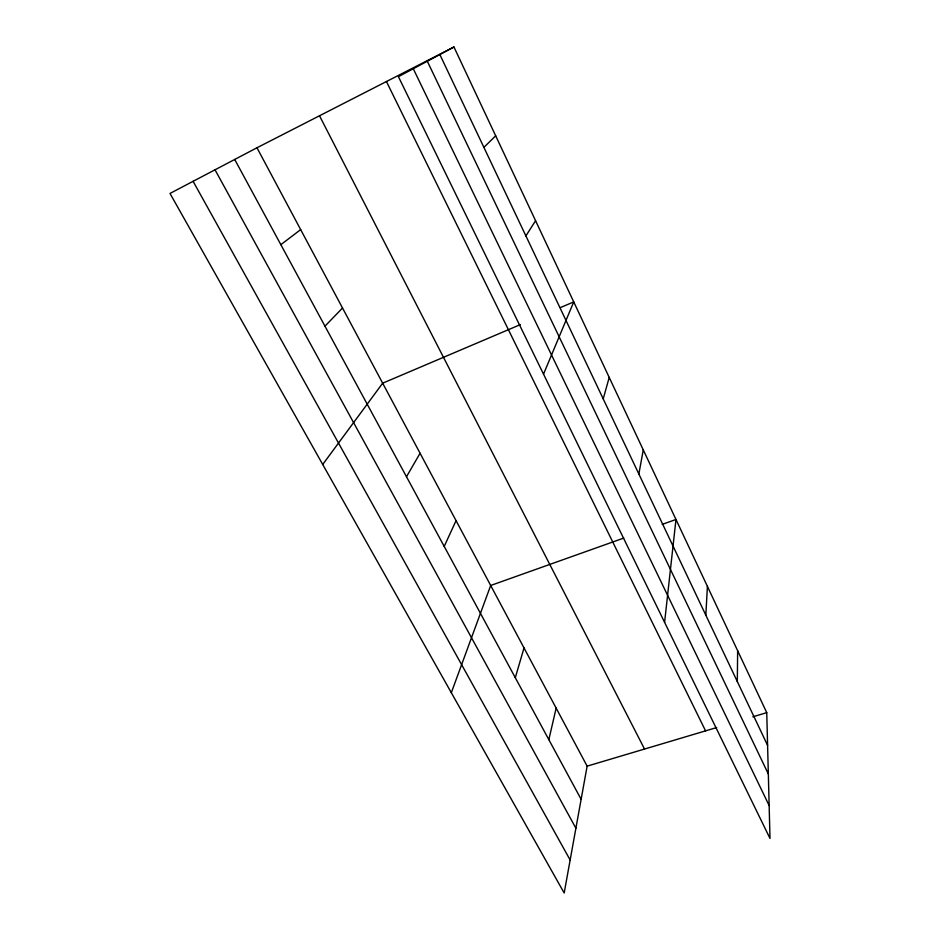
<?xml version="1.0" encoding="UTF-8"?>
<svg xmlns="http://www.w3.org/2000/svg" width="940" height="940" viewBox="0 0 940 940"><rect width="100%" height="100%" fill="white"/><g stroke="black" fill="none" stroke-linecap="round" stroke-linejoin="round"><path stroke-width="1.41" d="M737.324 681.559L737.641 650.715M705.834 615.183L707.409 586.372M664.592 622.351L675.977 519.479L662.23 524.379M256.972 147.768L587.136 766.147L564.176 893L169.999 193.44L256.972 147.768L453.95 47L766.746 712.661L770.001 838.457L398.419 76.669L453.95 47M638.859 474.007L643.277 449.884M548.831 739.663L556.151 708.114M603.21 398.865L609.226 377.422M515.296 677.716L524.015 647.93M451.318 692.709L490.68 585.479L623.737 538.091M543.52 374.144L573.741 301.904L560.404 307.58M444.209 546.41L456.053 520.643M406.491 476.733L420.074 453.256M525.895 235.905L535.577 220.712M322.714 464.478L382.662 383.191L520.408 324.594M324.97 326.168L342.524 308.014M483.889 147.369L495.686 135.818M280.849 244.682L300.671 229.607M587.136 766.147L716.691 727.56M752.846 716.797L766.746 712.661M193.1 181.314L570.145 860.018M215.025 169.799L575.903 828.234M234.706 159.459L581.131 799.306M319.506 115.773L644.534 749.051M386.434 81.533L705.576 730.874M413.271 68.726L769.155 805.568M427.312 61.229L768.332 773.996M439.849 54.532L767.592 745.373"/></g></svg>
